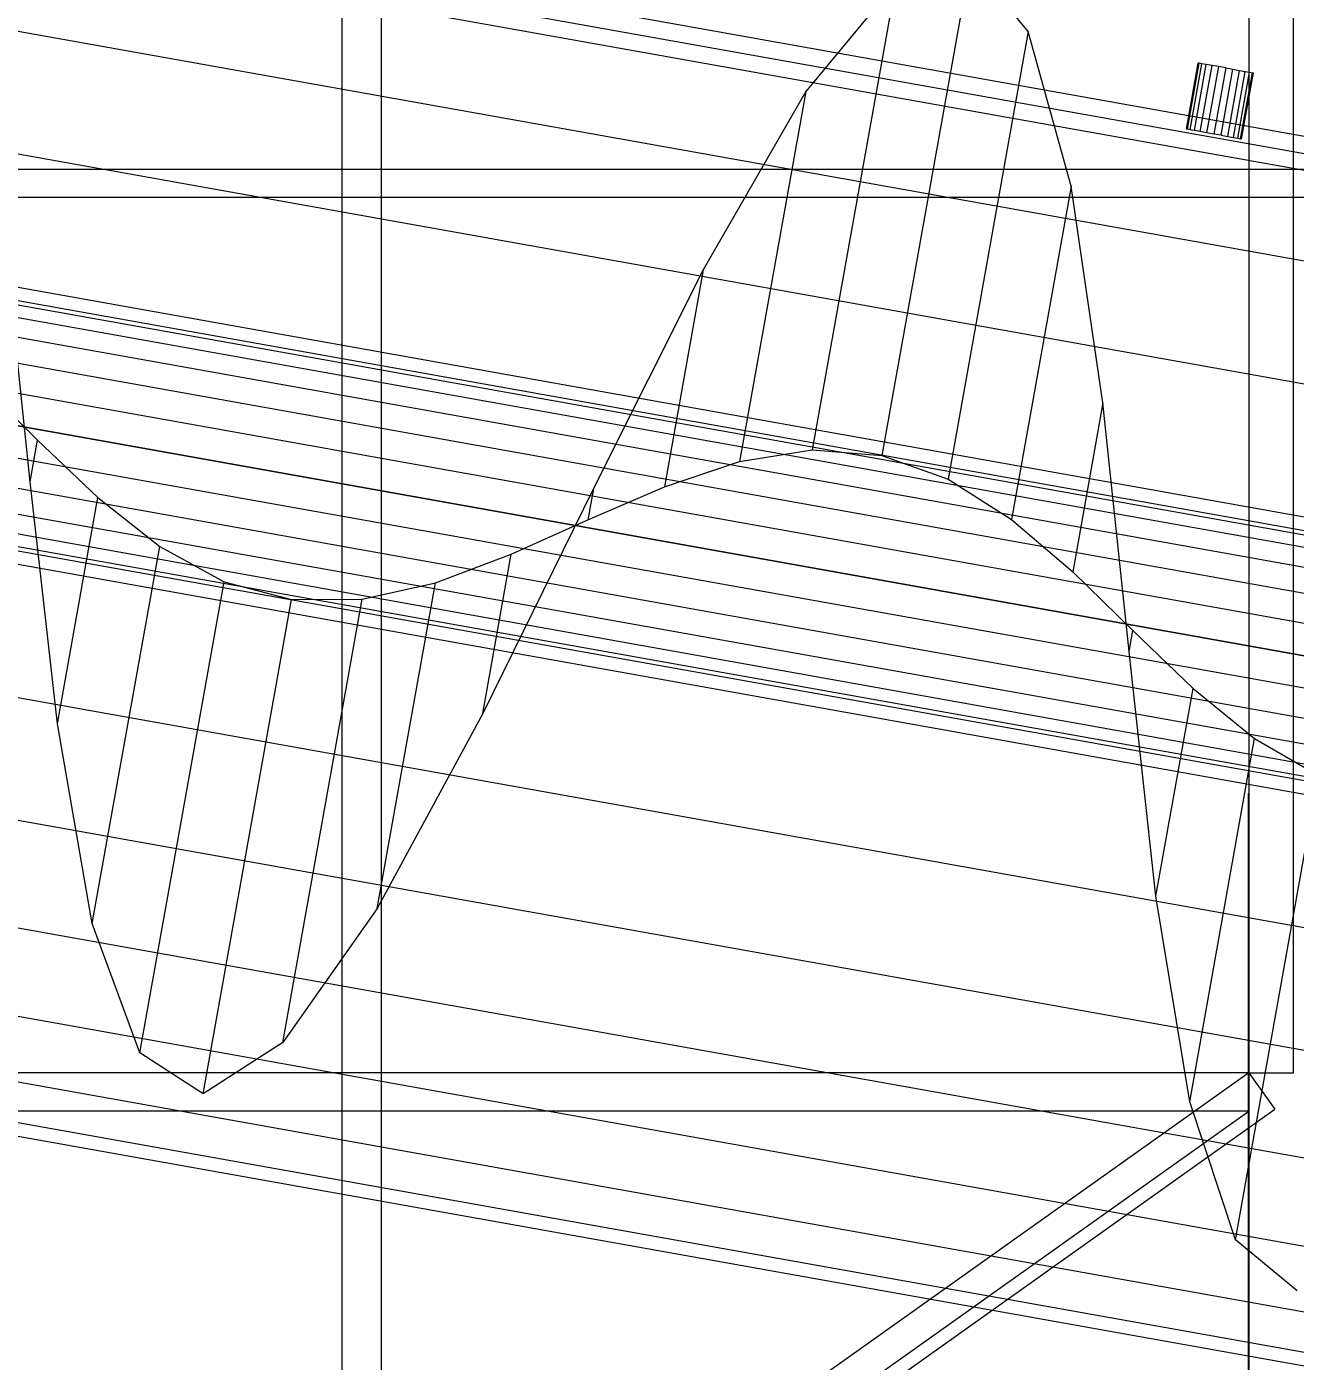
# Model space of a CAD drawing. Header units: millimetres. Extents: x -1970 to 59977, y -50268 to 6837.
# Drawn here: x 1506.6 to 1733.3, y -33651.6 to -33413 of the extents above; entities that cross this region are included whole.
import ezdxf

# ---------------------------------------------------------------- set-up
doc = ezdxf.new("R2010")
doc.units = ezdxf.units.MM
for name, color, linetype, lineweight in [('COTAS_O', 1, 'Continuous', 0), ('frontal_C03', 7, 'Continuous', 0), ('frontal_dos-mix', 7, 'Continuous', 0), ('frontal_secador', 7, 'Continuous', 0), ('frontal_tolva', 7, 'Continuous', 0)]:
    doc.layers.add(name, color=color, linetype=linetype, lineweight=lineweight)
doc.dimstyles.new('R19_100', dxfattribs={"dimtxt": 250, "dimasz": 150, "dimexe": 150, "dimexo": 80, "dimgap": 100, "dimtad": 1, "dimtih": 1, "dimtoh": 1, "dimdsep": 46, "dimcen": 0.09, "dimadec": 0, "dimazin": 0, "dimtfac": 1, "dimtdec": 4, "dimtofl": 0, "dimtmove": 0, "dimatfit": 3, "dimfxl": 1, "dimtolj": 1, "dimtzin": 0, "dimarcsym": 0})

# ---------------------------------------------------------------- blocks, each defined once
blk = doc.blocks.new('*D39')
at = {"layer": 'COTAS_O', "color": 0, "lineweight": -2, "transparency": 16777216}
for p, q in [((-1725, -34320), (-1725, -33550)), ((1725, -34320), (1725, -33550)), ((-1575, -33700), (1575, -33700))]:
    blk.add_line(p, q, dxfattribs=at)
at = {"layer": 'COTAS_O', "color": 0, "transparency": 16777216}
for points in [[(-1575, -33675), (-1575, -33725), (-1725, -33700)], [(1575, -33675), (1575, -33725), (1725, -33700)]]:
    blk.add_solid(points, dxfattribs=at)
at = {"layer": 'Defpoints', "color": 0, "transparency": 16777216}
for p in [(1725, -33700), (-1725, -34400), (1725, -34400)]:
    blk.add_point(p, dxfattribs=at)

msp = doc.modelspace()

# ---------------------------------------------------------------- linework, layer by layer
at = {"layer": 'frontal_C03'}
for p, q in [((1563, -35975), (1563, -32996.942)), ((1570, -35975), (1570, -32996.942)), ((1563, -35975), (1563, -33266.434)), ((1570, -35975), (1570, -33266.434))]:
    msp.add_line(p, q, dxfattribs=at)
at = {"layer": 'frontal_dos-mix'}
for p, q in [((265.556, -33172.991), (1915.556, -33467.991)), ((1912.222, -33486.638), (262.222, -33191.638)), ((1908.419, -33507.911), (258.419, -33212.911)), ((1952.96, -33542.881), (174.989, -33225.002)), ((1953.091, -33542.143), (175.121, -33224.264)), ((1952.573, -33545.045), (174.602, -33227.165)), ((1951.957, -33548.486), (173.987, -33230.607)), ((1951.156, -33552.972), (173.185, -33235.092)), ((1904.292, -33530.994), (254.292, -33235.994)), ((1950.222, -33558.195), (172.251, -33240.315)), ((171.249, -33245.92), (1949.22, -33563.8)), ((1948.217, -33569.405), (170.247, -33251.525)), ((1947.284, -33574.628), (169.313, -33256.749)), ((1946.482, -33579.113), (168.511, -33261.234)), ((1900, -33555), (250, -33260)), ((1945.48, -33584.719), (167.509, -33266.839)), ((1945.866, -33582.555), (167.896, -33264.675)), ((1945.348, -33585.456), (167.377, -33267.577)), ((1895.708, -33579.006), (245.708, -33284.006)), ((1891.581, -33602.089), (241.581, -33307.089)), ((1887.778, -33623.362), (237.778, -33328.362)), ((1884.444, -33642.009), (234.444, -33347.009)), ((1881.708, -33657.311), (231.708, -33362.311)), ((1879.675, -33668.682), (229.675, -33373.682)), ((1878.423, -33675.684), (228.423, -33380.684)), ((1878, -33678.049), (228, -33383.049)), ((1916.084, -33465.038), (1522.328, -33394.639)), ((1915.028, -33470.945), (1521.272, -33400.546)), ((1675.24, -33401.198), (1659.422, -33489.67)), ((1685.588, -33413.864), (1675.24, -33401.198)), ((1661.934, -33405.072), (1645.834, -33424.575)), ((1661.934, -33405.072), (1646.987, -33488.675)), ((1685.588, -33413.864), (1671.276, -33493.914)), ((1693.261, -33441.495), (1685.588, -33413.864)), ((1713.864, -33431.31), (1715.976, -33419.497)), ((1714.031, -33431.34), (1716.143, -33419.527)), ((1716.143, -33419.527), (1715.976, -33419.497)), ((1716.635, -33419.615), (1716.143, -33419.527)), ((1714.523, -33431.428), (1716.635, -33419.615)), ((1715.305, -33431.568), (1717.417, -33419.755)), ((1716.325, -33431.75), (1718.437, -33419.937)), ((1717.417, -33419.755), (1716.635, -33419.615)), ((1718.437, -33419.937), (1717.417, -33419.755)), ((1717.512, -33431.962), (1719.624, -33420.149)), ((1719.624, -33420.149), (1718.437, -33419.937)), ((1720.898, -33420.377), (1718.786, -33432.19)), ((1720.898, -33420.377), (1719.624, -33420.149)), ((1720.06, -33432.418), (1722.171, -33420.605)), ((1720.898, -33420.377), (1722.171, -33420.605)), ((1721.247, -33432.63), (1723.359, -33420.817)), ((1722.171, -33420.605), (1723.359, -33420.817)), ((1722.266, -33432.812), (1724.378, -33420.999)), ((1723.048, -33432.952), (1725.16, -33421.139)), ((1723.359, -33420.817), (1724.378, -33420.999)), ((1723.54, -33433.04), (1725.652, -33421.227)), ((1723.708, -33433.07), (1725.82, -33421.257)), ((1724.378, -33420.999), (1725.16, -33421.139)), ((1725.16, -33421.139), (1725.652, -33421.227)), ((1725.652, -33421.227), (1725.82, -33421.257)), ((1645.834, -33424.575), (1627.523, -33456.45)), ((1645.834, -33424.575), (1634.003, -33490.75)), ((1714.031, -33431.34), (1713.864, -33431.31)), ((1714.523, -33431.428), (1714.031, -33431.34)), ((1715.305, -33431.568), (1714.523, -33431.428)), ((1716.325, -33431.75), (1715.305, -33431.568)), ((1717.512, -33431.962), (1716.325, -33431.75)), ((1718.786, -33432.19), (1717.512, -33431.962)), ((1720.06, -33432.418), (1718.786, -33432.19)), ((1720.06, -33432.418), (1721.247, -33432.63)), ((1721.247, -33432.63), (1722.266, -33432.812)), ((1722.266, -33432.812), (1723.048, -33432.952)), ((1723.048, -33432.952), (1723.54, -33433.04)), ((1723.54, -33433.04), (1723.708, -33433.07)), ((1693.261, -33441.495), (1682.605, -33501.097)), ((1698.942, -33480.269), (1693.261, -33441.495)), ((1507.227, -33494.37), (1502.598, -33449.713)), ((1627.523, -33456.45), (1607.914, -33495.58)), ((1627.523, -33456.45), (1620.585, -33495.255)), ((1497.832, -33476.372), (1508.562, -33486.9)), ((1698.942, -33480.269), (1693.542, -33510.47)), ((1703.613, -33524.689), (1698.942, -33480.269)), ((1507.227, -33494.37), (1508.562, -33486.9)), ((1508.562, -33486.9), (1519.342, -33497.154)), ((1634.003, -33490.75), (1646.987, -33488.675)), ((1646.987, -33488.675), (1659.422, -33489.67)), ((1620.585, -33495.255), (1634.003, -33490.75)), ((1659.422, -33489.67), (1671.276, -33493.914)), ((1512.105, -33537.631), (1507.227, -33494.37)), ((1607.914, -33495.58), (1588.118, -33535.757)), ((1606.912, -33501.185), (1620.585, -33495.255)), ((1607.914, -33495.58), (1606.912, -33501.185)), ((1671.276, -33493.914), (1682.605, -33501.097)), ((1512.105, -33537.631), (1519.342, -33497.154)), ((1519.342, -33497.154), (1530.388, -33505.921)), ((1593.202, -33507.321), (1606.912, -33501.185)), ((1682.605, -33501.097), (1693.542, -33510.47)), ((1518.337, -33573.324), (1530.388, -33505.921)), ((1530.388, -33505.921), (1541.876, -33512.213)), ((1579.678, -33512.413), (1593.202, -33507.321)), ((1588.118, -33535.757), (1593.202, -33507.321)), ((1526.821, -33596.416), (1541.876, -33512.213)), ((1541.876, -33512.213), (1553.916, -33515.412)), ((1566.537, -33515.368), (1579.678, -33512.413)), ((1569.272, -33570.619), (1579.678, -33512.413)), ((1693.542, -33510.47), (1704.281, -33520.951)), ((1538.12, -33603.766), (1553.916, -33515.412)), ((1552.372, -33594.598), (1566.537, -33515.368)), ((1553.916, -33515.412), (1566.537, -33515.368)), ((1703.613, -33524.689), (1704.281, -33520.951)), ((1704.281, -33520.951), (1715.045, -33531.295)), ((1708.409, -33568.41), (1703.613, -33524.689)), ((1708.409, -33568.41), (1715.045, -33531.295)), ((1715.045, -33531.295), (1726.052, -33540.276)), ((1588.118, -33535.757), (1569.272, -33570.619)), ((1518.337, -33573.324), (1512.105, -33537.631)), ((1714.445, -33605.193), (1726.052, -33540.276)), ((1726.052, -33540.276), (1737.485, -33546.873)), ((1722.652, -33629.839), (1737.485, -33546.873)), ((1714.445, -33605.193), (1708.409, -33568.41)), ((1569.272, -33570.619), (1552.372, -33594.598)), ((1526.821, -33596.416), (1518.337, -33573.324)), ((1552.372, -33594.598), (1538.12, -33603.766)), ((1538.12, -33603.766), (1526.821, -33596.416)), ((1722.652, -33629.839), (1714.445, -33605.193)), ((1733.632, -33638.974), (1722.652, -33629.839))]:
    msp.add_line(p, q, dxfattribs=at)
at = {"layer": 'frontal_secador'}
for p, q in [((1325, -33438.5), (2125, -33438.5)), ((1325, -33443.5), (2125, -33443.5))]:
    msp.add_line(p, q, dxfattribs=at)
at = {"layer": 'frontal_tolva'}
for p, q in [((1725, -32700), (1725, -33600)), ((1733, -33600), (1733, -32700)), ((1725, -33600), (-1725, -33600)), ((1725, -33600), (600, -34400)), ((1725, -33600), (1725, -33606.849)), ((1725, -33600), (1733, -33600)), ((1725, -33600), (1729.636, -33606.52)), ((1725, -33606.849), (-1725, -33606.849)), ((600, -34406.849), (1725, -33606.849)), ((604.636, -34406.52), (1729.636, -33606.52))]:
    msp.add_line(p, q, dxfattribs=at)

# ---------------------------------------------------------------- dimensions: what is measured, and where the dimension line sits
at = {"layer": 'COTAS_O'}
dim = msp.add_aligned_dim(p1=(-1725, -34400), p2=(1725, -34400), distance=700, text='<> O', dimstyle='R19_100', dxfattribs=at)
dim.commit()
dim.dimension.update_dxf_attribs({"geometry": '*D39', "text_midpoint": (0, -33700)})

doc.saveas('drawing.dxf')
